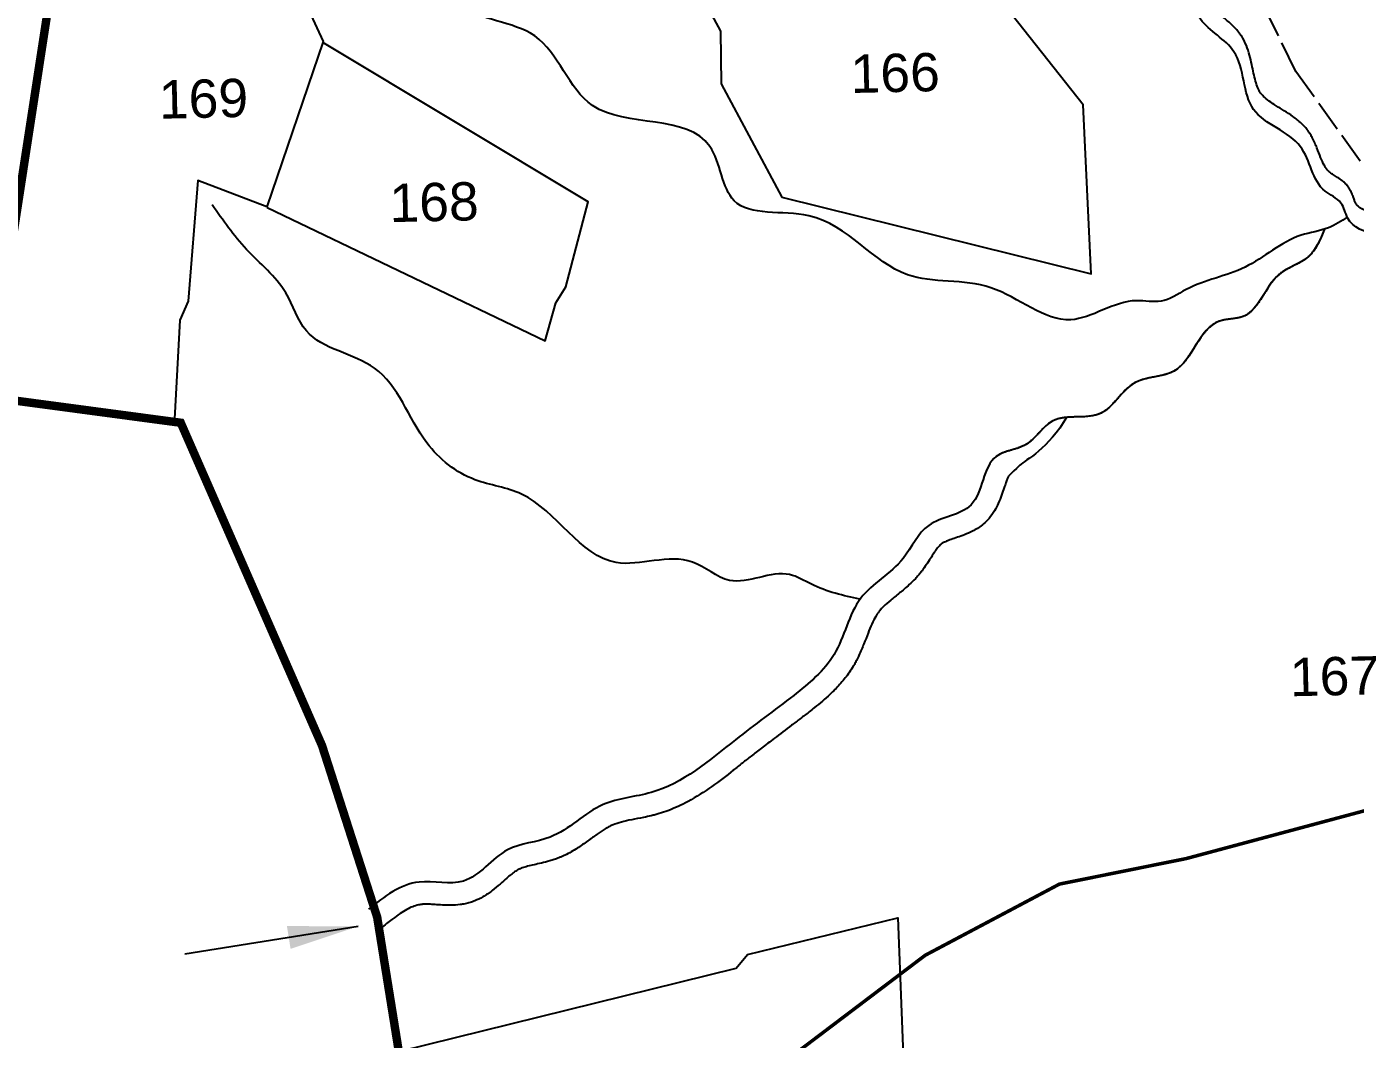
# Model space of a CAD drawing. Header units: feet. Extents: x 738530 to 748259, y 1619282 to 1626133.
# Drawn here: x 740193 to 740949, y 1621333 to 1621910 of the extents above; entities that cross this region are included whole.
import ezdxf
from ezdxf.enums import TextEntityAlignment as Align

# ---------------------------------------------------------------- set-up
doc = ezdxf.new("R2010")
doc.units = ezdxf.units.FT
doc.header["$LTSCALE"] = 15
doc.header["$MEASUREMENT"] = 0
doc.linetypes.add('ACAD_ISO02W100', pattern=[15, 12, -3])
for name, color, linetype in [('PLOT', 7, 'Continuous'), ('PLOT NO', 7, 'Continuous'), ('ROADS', 6, 'ACAD_ISO02W100'), ('TANKS-STREAM', 4, 'Continuous'), ('VILLAGE BOUNDRY', 5, 'Continuous')]:
    doc.layers.add(name, color=color, linetype=linetype)
doc.styles.add('CANAL', font='Cambria.ttf')
doc.styles.get("Standard").update_dxf_attribs({"font": 'arial.ttf'})
doc.dimstyles.new('CRDS', dxfattribs={"dimtxt": 20, "dimasz": 0.18, "dimexe": 0.18, "dimexo": 0.0625, "dimgap": 0.09, "dimtad": 0, "dimtih": 1, "dimtoh": 1, "dimdec": 0, "dimzin": 2, "dimdsep": 46, "dimtxsty": 'CANAL', "dimcen": 0.09, "dimclrt": 256, "dimadec": 0, "dimazin": 0, "dimtfac": 1, "dimtdec": 0, "dimtofl": 0, "dimtmove": 0, "dimatfit": 3, "dimfxl": 1, "dimtfill": 2, "dimtfillclr": 5, "dimtolj": 1, "dimtzin": 0, "dimarcsym": 0})

msp = doc.modelspace()

# ---------------------------------------------------------------- linework, layer by layer
at = {"layer": 'PLOT'}
for points in [[(740217.79, 1622003.66), (740321.97, 1621993.31), (740561.77, 1621956.02), (740598.73, 1621976.26), (740581.29, 1622080.4), (740401.07, 1622193.23), (740319.82, 1621992.41), (740361.46, 1621902.01), (740329.36, 1621807.88), (740290.19, 1621822.81), (740284.56, 1621754.11), (740279.8, 1621743.29), (740276.81, 1621687.08)], [(740561.77, 1621956.02), (740587.88, 1621907.81), (740588.17, 1621877.84), (740622.66, 1621813.24), (740798.84, 1621769.57), (740794.44, 1621865.98), (740632.63, 1622070.57), (740581.29, 1622080.4)], [(740329.54, 1621807.48), (740487.91, 1621731.46), (740493.99, 1621753.13), (740499.64, 1621762.15), (740512.38, 1621810.64), (740361.33, 1621901.49)], [(740404.59, 1621326.55), (740596.65, 1621374.08), (740603.14, 1621381.83), (740688.72, 1621402.73), (740693.68, 1621275.74), (740698.33, 1621252.55), (740703.25, 1621184.1), (740537.02, 1621131.92), (740425.76, 1621151.42)]]:
    msp.add_lwpolyline(points, dxfattribs=at)
at = {"layer": 'ROADS', "ltscale": 0.1}
msp.add_lwpolyline([(741119.55, 1621514.66), (740991.35, 1621778.92), (740915.42, 1621884.97), (740856.23, 1622006.07), (740797.27, 1622089.33), (740778.59, 1622145.44), (740774.02, 1622165.07), (740791.19, 1622211.22)], dxfattribs=at)
at = {"layer": 'ROADS', "ltscale": 0.15, "const_width": 2}
msp.add_lwpolyline([(742128.55, 1621836.86), (742068.58, 1621817.31), (741870.5, 1621713.96), (741753.08, 1621674.87), (741631.03, 1621624.68), (741571.82, 1621616.07), (741424.08, 1621619.77), (741247.35, 1621565.13), (741073.66, 1621495.66), (740853.07, 1621436.5), (740780.82, 1621421.94), (740704.39, 1621381.4), (740568.99, 1621278.93), (740507.46, 1621244.14), (740495.71, 1621236.58), (740414.82, 1621207.89)], dxfattribs=at)
at = {"layer": 'TANKS-STREAM'}
for points, knots in [([(741415.43, 1621581.46), (741414.19, 1621581.41), (741414.78, 1621578.15), (741413.47, 1621578.53), (741411.2, 1621577.42), (741407.79, 1621576.45), (741402.7, 1621575.29), (741404.38, 1621575.23), (741403.18, 1621574.38), (741401.79, 1621574.35), (741400.87, 1621575.07), (741399.79, 1621572.25), (741398.09, 1621574.92), (741396.41, 1621575.48), (741391.46, 1621575.59), (741387.2, 1621575.74), (741383.08, 1621577.36), (741380.35, 1621578.77), (741377.63, 1621579.53), (741375.34, 1621579.73), (741373.98, 1621581.08), (741371.02, 1621580.75), (741370.29, 1621580.66), (741368.96, 1621580.46), (741368.36, 1621580.35), (741367.19, 1621580.13), (741366.61, 1621580.01), (741364.88, 1621579.64), (741363.73, 1621579.36), (741360.56, 1621578.57), (741358.56, 1621578.04), (741354.69, 1621577.09), (741352.81, 1621576.67), (741349.27, 1621576.1), (741347.6, 1621575.95), (741345.53, 1621575.97), (741344.99, 1621576), (741344.07, 1621576.09), (741343.69, 1621576.14), (741343.07, 1621576.25), (741342.83, 1621576.3), (741342.4, 1621576.4), (741342.22, 1621576.45), (741341.83, 1621576.56), (741341.64, 1621576.62), (741341.04, 1621576.81), (741340.62, 1621576.97), (741339.19, 1621577.53), (741338.12, 1621578.03), (741335.79, 1621579.17), (741334.55, 1621579.8), (741331.86, 1621581.08), (741330.42, 1621581.72), (741328.15, 1621582.52), (741327.44, 1621582.75), (741326.2, 1621583.09), (741325.69, 1621583.21), (741324.68, 1621583.42), (741324.18, 1621583.51), (741322.69, 1621583.74), (741321.72, 1621583.83), (741318.9, 1621584), (741317.13, 1621583.96), (741313.74, 1621583.79), (741312.13, 1621583.66), (741309.11, 1621583.43), (741307.69, 1621583.33), (741305.81, 1621583.3), (741305.25, 1621583.3), (741304.34, 1621583.33), (741303.99, 1621583.35), (741303.36, 1621583.41), (741303.09, 1621583.44), (741302.53, 1621583.51), (741302.25, 1621583.55), (741301.41, 1621583.71), (741300.85, 1621583.83), (741298.9, 1621584.35), (741297.49, 1621584.86), (741294.54, 1621586.15), (741293.01, 1621586.92), (741289.84, 1621588.63), (741288.19, 1621589.57), (741284.76, 1621591.52), (741282.98, 1621592.52), (741279.23, 1621594.47), (741277.26, 1621595.41), (741274.26, 1621596.62), (741273.31, 1621596.97), (741271.44, 1621597.61), (741270.51, 1621597.89), (741267.72, 1621598.69), (741265.89, 1621599.12), (741261.63, 1621600.06), (741259.25, 1621600.52), (741254.75, 1621601.46), (741252.63, 1621601.95), (741249.21, 1621602.96), (741247.82, 1621603.46), (741245.34, 1621604.58), (741244.24, 1621605.2), (741243.02, 1621606.09), (741242.78, 1621606.28), (741242.07, 1621606.86), (741241.59, 1621607.31), (741240.6, 1621608.33), (741240.1, 1621608.9), (741238.69, 1621610.59), (741237.77, 1621611.81), (741235.83, 1621614.43), (741234.82, 1621615.83), (741232.58, 1621618.68), (741231.37, 1621620.14), (741229.01, 1621622.54), (741227.95, 1621623.5), (741226.4, 1621624.69), (741226.01, 1621624.97), (741225.29, 1621625.47), (741224.95, 1621625.69), (741224.29, 1621626.1), (741223.96, 1621626.29), (741222.98, 1621626.85), (741222.33, 1621627.18), (741220.37, 1621628.13), (741219.1, 1621628.65), (741216.75, 1621629.61), (741215.66, 1621630.05), (741214.23, 1621630.68), (741213.8, 1621630.88), (741213.14, 1621631.21), (741212.88, 1621631.35), (741212.43, 1621631.59), (741212.24, 1621631.7), (741211.86, 1621631.93), (741211.66, 1621632.05), (741211.08, 1621632.43), (741210.69, 1621632.71), (741209.53, 1621633.59), (741208.75, 1621634.26), (741206.76, 1621636.13), (741205.54, 1621637.42), (741203.02, 1621640.2), (741201.72, 1621641.69), (741198.92, 1621644.72), (741197.43, 1621646.26), (741195.1, 1621648.33), (741194.4, 1621648.91), (741192.87, 1621650.08), (741192.04, 1621650.68), (741190.28, 1621651.79), (741189.39, 1621652.29), (741186.6, 1621653.7), (741184.7, 1621654.46), (741180.94, 1621655.74), (741179.08, 1621656.27), (741175.48, 1621657.23), (741173.73, 1621657.66), (741170.39, 1621658.55), (741168.81, 1621659), (741165.86, 1621659.99), (741164.51, 1621660.53), (741162.99, 1621661.29), (741162.7, 1621661.44), (741162.13, 1621661.76), (741161.84, 1621661.93), (741160.98, 1621662.46), (741160.4, 1621662.84), (741158.53, 1621664.18), (741157.22, 1621665.25), (741154.48, 1621667.58), (741153.06, 1621668.85), (741150.01, 1621671.42), (741148.39, 1621672.72), (741145.88, 1621674.45), (741145.12, 1621674.94), (741143.77, 1621675.75), (741143.19, 1621676.07), (741142.11, 1621676.63), (741141.61, 1621676.87), (741140.62, 1621677.32), (741140.12, 1621677.53), (741138.63, 1621678.12), (741137.62, 1621678.46), (741133.86, 1621679.59), (741131.1, 1621680.1), (741125.68, 1621680.82), (741123.03, 1621681.03), (741117.92, 1621681.41), (741115.47, 1621681.58), (741111.29, 1621682.04), (741109.5, 1621682.3), (741106.56, 1621682.94), (741105.35, 1621683.29), (741103.77, 1621683.9), (741103.3, 1621684.11), (741102.52, 1621684.49), (741102.2, 1621684.67), (741101.56, 1621685.05), (741101.24, 1621685.26), (741100.29, 1621685.92), (741099.65, 1621686.44), (741097.79, 1621688.13), (741096.56, 1621689.5), (741094.08, 1621692.64), (741092.83, 1621694.41), (741090.27, 1621698.19), (741088.96, 1621700.2), (741086.16, 1621704.28), (741084.67, 1621706.36), (741082.32, 1621709.27), (741081.59, 1621710.12), (741080.09, 1621711.76), (741079.33, 1621712.55), (741078.11, 1621713.71), (741077.69, 1621714.1), (741076.84, 1621714.85), (741076.41, 1621715.21), (741075.13, 1621716.26), (741074.27, 1621716.92), (741071.65, 1621718.84), (741069.92, 1621720), (741066.66, 1621722.19), (741065.13, 1621723.24), (741062.39, 1621725.31), (741061.18, 1621726.35), (741059.88, 1621727.68), (741059.64, 1621727.95), (741059.02, 1621728.66), (741058.64, 1621729.14), (741057.89, 1621730.16), (741057.52, 1621730.71), (741056.27, 1621732.68), (741055.41, 1621734.26), (741053.7, 1621737.65), (741052.85, 1621739.46), (741051.03, 1621743.18), (741050.07, 1621745.1), (741048.05, 1621748.6), (741047.04, 1621750.19), (741044.89, 1621753), (741043.8, 1621754.23), (741042.15, 1621755.78), (741041.72, 1621756.15), (741040.79, 1621756.91), (741040.29, 1621757.28), (741039.29, 1621757.98), (741038.78, 1621758.31), (741037.23, 1621759.24), (741036.18, 1621759.78), (741032.9, 1621761.26), (741030.65, 1621762), (741026.16, 1621763.19), (741023.92, 1621763.66), (741019.55, 1621764.48), (741017.41, 1621764.85), (741013.35, 1621765.62), (741011.42, 1621766.02), (741007.91, 1621766.96), (741006.32, 1621767.49), (741004.06, 1621768.52), (741003.25, 1621768.96), (741002.2, 1621769.67), (741001.88, 1621769.91), (741001.38, 1621770.33), (741001.18, 1621770.51), (741000.78, 1621770.89), (741000.58, 1621771.1), (740999.98, 1621771.76), (740999.57, 1621772.26), (740998.35, 1621773.95), (740997.53, 1621775.31), (740995.85, 1621778.35), (740994.99, 1621780.03), (740993.13, 1621783.54), (740992.13, 1621785.38), (740990.06, 1621788.62), (740989.06, 1621790.03), (740987.34, 1621792.03), (740986.76, 1621792.67), (740985.7, 1621793.7), (740985.26, 1621794.11), (740984.41, 1621794.83), (740984.01, 1621795.14), (740983.21, 1621795.74), (740982.81, 1621796.03), (740981.58, 1621796.84), (740980.75, 1621797.33), (740977.84, 1621798.88), (740975.72, 1621799.72), (740971.53, 1621801.12), (740969.44, 1621801.68), (740965.4, 1621802.7), (740963.44, 1621803.17), (740959.78, 1621804.11), (740958.08, 1621804.59), (740955.43, 1621805.52), (740954.39, 1621805.95), (740952.78, 1621806.77), (740952.15, 1621807.16), (740951.1, 1621807.94), (740950.68, 1621808.33), (740950.19, 1621808.91), (740950.05, 1621809.08), (740949.81, 1621809.44), (740949.69, 1621809.63), (740949.53, 1621809.92), (740949.49, 1621810), (740949.34, 1621810.31), (740949.23, 1621810.56), (740948.91, 1621811.34), (740948.69, 1621811.94), (740948.19, 1621813.33), (740947.91, 1621814.11), (740947.21, 1621815.81), (740946.79, 1621816.73), (740945.99, 1621818.13), (740945.7, 1621818.58), (740945.19, 1621819.31), (740944.98, 1621819.59), (740944.56, 1621820.11), (740944.35, 1621820.36), (740943.7, 1621821.08), (740943.25, 1621821.51), (740941.82, 1621822.79), (740940.84, 1621823.5), (740939, 1621824.71), (740938.15, 1621825.23), (740936.64, 1621826.15), (740935.99, 1621826.56), (740935.31, 1621827.04), (740935.16, 1621827.15), (740934.91, 1621827.35), (740934.81, 1621827.43), (740934.61, 1621827.6), (740934.5, 1621827.69), (740934.21, 1621827.97), (740934.01, 1621828.16), (740933.43, 1621828.78), (740933.06, 1621829.25), (740932.33, 1621830.29), (740931.97, 1621830.88), (740930.92, 1621832.79), (740930.24, 1621834.3), (740928.88, 1621837.64), (740928.2, 1621839.47), (740926.67, 1621843.28), (740925.81, 1621845.27), (740924.33, 1621848.03), (740923.89, 1621848.79), (740923.1, 1621850.03), (740922.78, 1621850.52), (740922.14, 1621851.4), (740921.84, 1621851.79), (740921.23, 1621852.56), (740920.92, 1621852.93), (740919.96, 1621854.01), (740919.3, 1621854.69), (740917.06, 1621856.82), (740915.43, 1621858.11), (740912.15, 1621860.45), (740910.5, 1621861.5), (740907.29, 1621863.49), (740905.73, 1621864.42), (740902.81, 1621866.24), (740901.45, 1621867.13), (740899.03, 1621868.89), (740897.98, 1621869.77), (740896.75, 1621870.99), (740896.43, 1621871.34), (740895.94, 1621871.93), (740895.75, 1621872.16), (740895.45, 1621872.57), (740895.33, 1621872.75), (740895.08, 1621873.12), (740894.96, 1621873.31), (740894.61, 1621873.91), (740894.38, 1621874.34), (740893.67, 1621875.85), (740893.22, 1621877.05), (740892.4, 1621879.71), (740892.04, 1621881.17), (740891.34, 1621884.28), (740891, 1621885.92), (740890.29, 1621889.33), (740889.92, 1621891.09), (740889.01, 1621894.68), (740888.48, 1621896.51), (740887.14, 1621900.17), (740886.33, 1621902.01), (740885, 1621904.31), (740884.7, 1621904.8), (740884.05, 1621905.78), (740883.72, 1621906.25), (740882.69, 1621907.62), (740881.96, 1621908.48), (740879.59, 1621911.06), (740877.88, 1621912.59), (740874.51, 1621915.42), (740872.87, 1621916.71), (740869.85, 1621919.18), (740868.47, 1621920.36), (740866.89, 1621921.94), (740866.49, 1621922.37), (740865.85, 1621923.1), (740865.6, 1621923.4), (740865.19, 1621923.94), (740865.02, 1621924.18), (740864.68, 1621924.67), (740864.52, 1621924.93), (740864.04, 1621925.71), (740863.74, 1621926.27), (740862.85, 1621928.1), (740862.32, 1621929.5), (740861.36, 1621932.56), (740860.94, 1621934.23), (740860.14, 1621937.74), (740859.76, 1621939.59), (740858.95, 1621943.41), (740858.52, 1621945.39), (740857.48, 1621949.4), (740856.87, 1621951.45), (740855.32, 1621955.54), (740854.39, 1621957.59), (740852.93, 1621960.02), (740852.66, 1621960.47), (740852.09, 1621961.32), (740851.8, 1621961.74), (740850.91, 1621962.97), (740850.3, 1621963.75), (740848.31, 1621966.15), (740846.89, 1621967.64), (740844.13, 1621970.46), (740842.79, 1621971.78), (740840.33, 1621974.31), (740839.22, 1621975.53), (740837.56, 1621977.62), (740836.94, 1621978.52), (740836.21, 1621979.77), (740836.01, 1621980.16), (740835.7, 1621980.81), (740835.58, 1621981.09), (740835.39, 1621981.58), (740835.31, 1621981.79), (740835.17, 1621982.23), (740835.1, 1621982.46), (740834.9, 1621983.19), (740834.78, 1621983.71), (740834.46, 1621985.42), (740834.31, 1621986.72), (740834.07, 1621989.52), (740833.99, 1621991.03), (740833.78, 1621994.19), (740833.66, 1621995.84), (740833.24, 1621999.25), (740832.94, 1622001.01), (740832.12, 1622003.9), (740831.73, 1622005.01), (740830.98, 1622006.71), (740830.68, 1622007.3), (740830.14, 1622008.25), (740829.92, 1622008.63), (740829.45, 1622009.34), (740829.21, 1622009.69), (740828.46, 1622010.7), (740827.94, 1622011.33), (740826.12, 1622013.3), (740824.76, 1622014.48), (740822.01, 1622016.6), (740820.62, 1622017.54), (740817.9, 1622019.3), (740816.58, 1622020.12), (740814.1, 1622021.7), (740812.95, 1622022.46), (740810.92, 1622023.95), (740810.04, 1622024.68), (740809.07, 1622025.65), (740808.82, 1622025.91), (740808.46, 1622026.35), (740808.32, 1622026.51), (740808.09, 1622026.82), (740807.99, 1622026.96), (740807.8, 1622027.26), (740807.7, 1622027.42), (740807.42, 1622027.9), (740807.23, 1622028.26), (740806.69, 1622029.43), (740806.35, 1622030.34), (740805.71, 1622032.41), (740805.41, 1622033.56), (740804.8, 1622036.03), (740804.48, 1622037.36), (740803.76, 1622040.14), (740803.35, 1622041.6), (740802.59, 1622043.83), (740802.31, 1622044.57), (740801.71, 1622046.01), (740801.39, 1622046.71), (740800.71, 1622048.07), (740800.34, 1622048.74), (740799.17, 1622050.71), (740798.3, 1622051.96), (740795.7, 1622055.16), (740793.81, 1622056.98), (740790.87, 1622059.13), (740790.01, 1622059.69), (740788.61, 1622060.5), (740788.1, 1622060.77), (740787, 1622061.32), (740786.42, 1622061.58), (740785.28, 1622062.06), (740784.71, 1622062.27), (740783.01, 1622062.87), (740781.9, 1622063.19), (740779.2, 1622063.9), (740777.64, 1622064.23), (740774.74, 1622064.86), (740773.39, 1622065.15), (740770.98, 1622065.79), (740769.92, 1622066.14), (740768.67, 1622066.67), (740768.33, 1622066.83), (740767.84, 1622067.1), (740767.65, 1622067.2), (740767.14, 1622067.52), (740766.78, 1622067.77), (740766.03, 1622068.36), (740765.64, 1622068.7), (740764.48, 1622069.79), (740763.69, 1622070.64), (740762.01, 1622072.54), (740761.12, 1622073.58), (740759.21, 1622075.77), (740758.19, 1622076.9), (740755.89, 1622079.15), (740754.62, 1622080.27), (740752.56, 1622081.69), (740751.93, 1622082.09), (740750.67, 1622082.79), (740750.03, 1622083.1), (740747.94, 1622084.05), (740746.48, 1622084.54), (740743.63, 1622085.34), (740742.25, 1622085.64), (740739.57, 1622086.15), (740738.28, 1622086.37), (740735.81, 1622086.8), (740734.64, 1622087), (740732.45, 1622087.47), (740731.43, 1622087.73), (740730.19, 1622088.13), (740729.88, 1622088.23), (740729.3, 1622088.45), (740729.03, 1622088.56), (740728.47, 1622088.8), (740728.18, 1622088.93), (740727.27, 1622089.37), (740726.62, 1622089.71), (740725.03, 1622090.55), (740724.07, 1622091.08), (740721.95, 1622092.14), (740720.79, 1622092.67), (740719.05, 1622093.29), (740718.58, 1622093.44), (740717.66, 1622093.71), (740717.19, 1622093.83), (740715.81, 1622094.13), (740714.89, 1622094.28), (740712.26, 1622094.56), (740710.57, 1622094.57), (740707.31, 1622094.38), (740705.73, 1622094.18), (740702.67, 1622093.68), (740701.19, 1622093.38), (740698.32, 1622092.77), (740696.93, 1622092.46), (740693.89, 1622091.81), (740692.27, 1622091.49), (740689.26, 1622091.07), (740687.87, 1622090.97), (740686.18, 1622091.01), (740685.74, 1622091.03), (740685, 1622091.11), (740684.69, 1622091.16), (740684.18, 1622091.25), (740683.97, 1622091.29), (740683.53, 1622091.4), (740683.31, 1622091.46), (740682.63, 1622091.66), (740682.15, 1622091.82), (740680.64, 1622092.4), (740679.55, 1622092.91), (740677.21, 1622094.07), (740675.96, 1622094.73), (740673.29, 1622096.08), (740671.87, 1622096.77), (740669.67, 1622097.67), (740668.99, 1622097.93), (740667.81, 1622098.33), (740667.31, 1622098.49), (740666.4, 1622098.75), (740666, 1622098.85), (740665.21, 1622099.03), (740664.81, 1622099.12), (740663.63, 1622099.34), (740662.84, 1622099.46), (740660.5, 1622099.7), (740658.96, 1622099.75), (740655.94, 1622099.67), (740654.47, 1622099.55), (740650.64, 1622099.08), (740648.33, 1622098.65), (740643.9, 1622097.73), (740641.76, 1622097.24), (740637.68, 1622096.4), (740635.74, 1622096.05), (740632.47, 1622095.66), (740631.08, 1622095.58), (740629.3, 1622095.62), (740628.81, 1622095.65), (740628.04, 1622095.72), (740627.76, 1622095.76), (740627.18, 1622095.84), (740626.88, 1622095.9), (740625.99, 1622096.07), (740625.38, 1622096.22), (740623.39, 1622096.78), (740621.95, 1622097.3), (740618.9, 1622098.52), (740617.29, 1622099.23), (740613.86, 1622100.69), (740612.05, 1622101.44), (740608.18, 1622102.83), (740606.13, 1622103.47), (740602.92, 1622104.15), (740601.87, 1622104.33), (740599.63, 1622104.61), (740598.48, 1622104.7), (740596.23, 1622104.78), (740595.13, 1622104.79), (740592.25, 1622104.74), (740590.53, 1622104.66), (740587.32, 1622104.52), (740585.82, 1622104.47), (740583.43, 1622104.5), (740582.48, 1622104.55), (740581.01, 1622104.73), (740580.44, 1622104.85), (740579.52, 1622105.11), (740579.17, 1622105.26), (740578.77, 1622105.47), (740578.66, 1622105.54), (740578.42, 1622105.71), (740578.3, 1622105.81), (740577.89, 1622106.17), (740577.58, 1622106.5), (740576.92, 1622107.36), (740576.57, 1622107.88), (740574.69, 1622108.22), (740572.96, 1622108.31), (740569.89, 1622109.3), (740566.42, 1622110.55), (740563.34, 1622112.07), (740558.12, 1622114.2), (740550.56, 1622120.39)], [1357.07451, 1357.07451, 1357.07451, 1357.07451, 1359.883562, 1359.883562, 1362.775479, 1362.775479, 1365.086594, 1365.086594, 1366.68908, 1366.68908, 1368.291567, 1368.291567, 1371.496539, 1371.496539, 1377.906485, 1377.906485, 1384.816639, 1384.816639, 1391.726793, 1391.726793, 1398.636947, 1398.636947, 1400.885292, 1400.885292, 1402.648059, 1402.648059, 1404.410825, 1404.410825, 1407.936358, 1407.936358, 1414.298642, 1414.298642, 1420.660927, 1420.660927, 1427.023211, 1427.023211, 1429.39215, 1429.39215, 1431.200779, 1431.200779, 1432.401312, 1432.401312, 1433.341688, 1433.341688, 1434.282063, 1434.282063, 1436.162814, 1436.162814, 1440.427225, 1440.427225, 1444.691635, 1444.691635, 1448.956046, 1448.956046, 1450.819784, 1450.819784, 1452.059671, 1452.059671, 1453.299559, 1453.299559, 1455.779334, 1455.779334, 1460.60152, 1460.60152, 1465.423705, 1465.423705, 1470.24589, 1470.24589, 1472.436223, 1472.436223, 1473.941872, 1473.941872, 1475.197373, 1475.197373, 1476.452874, 1476.452874, 1478.963877, 1478.963877, 1484.993815, 1484.993815, 1491.023753, 1491.023753, 1497.053691, 1497.053691, 1503.083629, 1503.083629, 1509.113567, 1509.113567, 1511.762359, 1511.762359, 1514.411151, 1514.411151, 1519.708735, 1519.708735, 1527.011644, 1527.011644, 1534.314554, 1534.314554, 1540.080753, 1540.080753, 1545.846951, 1545.846951, 1547.32903, 1547.32903, 1550.293187, 1550.293187, 1553.257344, 1553.257344, 1558.388389, 1558.388389, 1563.519433, 1563.519433, 1568.650478, 1568.650478, 1572.244226, 1572.244226, 1573.402124, 1573.402124, 1574.340778, 1574.340778, 1575.279432, 1575.279432, 1577.156741, 1577.156741, 1581.035551, 1581.035551, 1584.91436, 1584.91436, 1586.71307, 1586.71307, 1587.927437, 1587.927437, 1588.928633, 1588.928633, 1589.929829, 1589.929829, 1591.932222, 1591.932222, 1595.937007, 1595.937007, 1601.999869, 1601.999869, 1608.06273, 1608.06273, 1614.125592, 1614.125592, 1616.561394, 1616.561394, 1619.208336, 1619.208336, 1621.855278, 1621.855278, 1627.433063, 1627.433063, 1633.010848, 1633.010848, 1638.588633, 1638.588633, 1644.166418, 1644.166418, 1649.744203, 1649.744203, 1651.106799, 1651.106799, 1652.469395, 1652.469395, 1655.194587, 1655.194587, 1661.090997, 1661.090997, 1666.987408, 1666.987408, 1672.883818, 1672.883818, 1675.287918, 1675.287918, 1677.01141, 1677.01141, 1678.398922, 1678.398922, 1679.786434, 1679.786434, 1682.561459, 1682.561459, 1690.19592, 1690.19592, 1697.830381, 1697.830381, 1705.464842, 1705.464842, 1711.879756, 1711.879756, 1717.170327, 1717.170327, 1719.634499, 1719.634499, 1721.504002, 1721.504002, 1723.373504, 1723.373504, 1727.11251, 1727.11251, 1734.303675, 1734.303675, 1741.494839, 1741.494839, 1748.686003, 1748.686003, 1755.877168, 1755.877168, 1758.937317, 1758.937317, 1761.847119, 1761.847119, 1763.352864, 1763.352864, 1764.858609, 1764.858609, 1767.870098, 1767.870098, 1774.101295, 1774.101295, 1780.332493, 1780.332493, 1786.56369, 1786.56369, 1788.118644, 1788.118644, 1790.657956, 1790.657956, 1793.197267, 1793.197267, 1799.336391, 1799.336391, 1805.475514, 1805.475514, 1811.614637, 1811.614637, 1816.746631, 1816.746631, 1821.006774, 1821.006774, 1822.432503, 1822.432503, 1823.961504, 1823.961504, 1825.490504, 1825.490504, 1828.548506, 1828.548506, 1834.919156, 1834.919156, 1841.289805, 1841.289805, 1847.660455, 1847.660455, 1854.031105, 1854.031105, 1860.401754, 1860.401754, 1864.715311, 1864.715311, 1866.811101, 1866.811101, 1868.263822, 1868.263822, 1869.716543, 1869.716543, 1872.621984, 1872.621984, 1878.459297, 1878.459297, 1884.29661, 1884.29661, 1890.133923, 1890.133923, 1894.60423, 1894.60423, 1896.721375, 1896.721375, 1898.164931, 1898.164931, 1899.342341, 1899.342341, 1900.519751, 1900.519751, 1902.874571, 1902.874571, 1908.660873, 1908.660873, 1914.447175, 1914.447175, 1920.233477, 1920.233477, 1926.019779, 1926.019779, 1930.490061, 1930.490061, 1934.215263, 1934.215263, 1937.940464, 1937.940464, 1939.462963, 1939.462963, 1941.0032, 1941.0032, 1941.692606, 1941.692606, 1943.034258, 1943.034258, 1945.307777, 1945.307777, 1947.581297, 1947.581297, 1949.854817, 1949.854817, 1950.900616, 1950.900616, 1951.535214, 1951.535214, 1952.169813, 1952.169813, 1953.439009, 1953.439009, 1956.266758, 1956.266758, 1959.094507, 1959.094507, 1961.922256, 1961.922256, 1962.812908, 1962.812908, 1963.54971, 1963.54971, 1964.286511, 1964.286511, 1965.760115, 1965.760115, 1968.707321, 1968.707321, 1971.654528, 1971.654528, 1977.601504, 1977.601504, 1983.54848, 1983.54848, 1989.495457, 1989.495457, 1991.738026, 1991.738026, 1993.195227, 1993.195227, 1994.40015, 1994.40015, 1995.605074, 1995.605074, 1998.01492, 1998.01492, 2003.547225, 2003.547225, 2009.079529, 2009.079529, 2014.611833, 2014.611833, 2020.144138, 2020.144138, 2025.676442, 2025.676442, 2027.923555, 2027.923555, 2029.411335, 2029.411335, 2030.539753, 2030.539753, 2031.668171, 2031.668171, 2033.925007, 2033.925007, 2039.11482, 2039.11482, 2044.304633, 2044.304633, 2049.494446, 2049.494446, 2054.684259, 2054.684259, 2059.874072, 2059.874072, 2065.063885, 2065.063885, 2066.502613, 2066.502613, 2067.941341, 2067.941341, 2070.818797, 2070.818797, 2077.152982, 2077.152982, 2083.487167, 2083.487167, 2089.821352, 2089.821352, 2092.220964, 2092.220964, 2093.95355, 2093.95355, 2095.336736, 2095.336736, 2096.719922, 2096.719922, 2099.486294, 2099.486294, 2105.376933, 2105.376933, 2111.267572, 2111.267572, 2117.158211, 2117.158211, 2123.048849, 2123.048849, 2128.939488, 2128.939488, 2134.830127, 2134.830127, 2136.147982, 2136.147982, 2137.465838, 2137.465838, 2140.101549, 2140.101549, 2145.919371, 2145.919371, 2151.737194, 2151.737194, 2157.555016, 2157.555016, 2162.119429, 2162.119429, 2164.156754, 2164.156754, 2165.64041, 2165.64041, 2166.774856, 2166.774856, 2167.909303, 2167.909303, 2170.178196, 2170.178196, 2174.837991, 2174.837991, 2179.497786, 2179.497786, 2184.157581, 2184.157581, 2188.817375, 2188.817375, 2191.668284, 2191.668284, 2193.183445, 2193.183445, 2194.163415, 2194.163415, 2195.143385, 2195.143385, 2197.103324, 2197.103324, 2201.696797, 2201.696797, 2206.29027, 2206.29027, 2210.883742, 2210.883742, 2215.477215, 2215.477215, 2220.070688, 2220.070688, 2221.865463, 2221.865463, 2223.049831, 2223.049831, 2224.058871, 2224.058871, 2225.067911, 2225.067911, 2227.085991, 2227.085991, 2231.203492, 2231.203492, 2235.320993, 2235.320993, 2239.438494, 2239.438494, 2243.555994, 2243.555994, 2245.576747, 2245.576747, 2247.429715, 2247.429715, 2249.282684, 2249.282684, 2252.988621, 2252.988621, 2259.313929, 2259.313929, 2261.781903, 2261.781903, 2263.165351, 2263.165351, 2264.688116, 2264.688116, 2266.210881, 2266.210881, 2269.256411, 2269.256411, 2273.864127, 2273.864127, 2278.471844, 2278.471844, 2283.07956, 2283.07956, 2284.91738, 2284.91738, 2286.053747, 2286.053747, 2288.326481, 2288.326481, 2290.599215, 2290.599215, 2294.830815, 2294.830815, 2299.062415, 2299.062415, 2303.294015, 2303.294015, 2307.525615, 2307.525615, 2309.223414, 2309.223414, 2310.921213, 2310.921213, 2314.845647, 2314.845647, 2318.770082, 2318.770082, 2322.694517, 2322.694517, 2326.618952, 2326.618952, 2330.543387, 2330.543387, 2331.903913, 2331.903913, 2333.18504, 2333.18504, 2334.466167, 2334.466167, 2337.028421, 2337.028421, 2340.294514, 2340.294514, 2343.560607, 2343.560607, 2344.682999, 2344.682999, 2345.805392, 2345.805392, 2348.050176, 2348.050176, 2352.32583, 2352.32583, 2356.601484, 2356.601484, 2360.877138, 2360.877138, 2365.152791, 2365.152791, 2370.620231, 2370.620231, 2376.08767, 2376.08767, 2378.112001, 2378.112001, 2379.665152, 2379.665152, 2380.772464, 2380.772464, 2381.879775, 2381.879775, 2384.094399, 2384.094399, 2388.509938, 2388.509938, 2392.925477, 2392.925477, 2397.341017, 2397.341017, 2399.214918, 2399.214918, 2400.521747, 2400.521747, 2401.525453, 2401.525453, 2402.529159, 2402.529159, 2404.536571, 2404.536571, 2408.551395, 2408.551395, 2412.566219, 2412.566219, 2419.20275, 2419.20275, 2425.839281, 2425.839281, 2432.475812, 2432.475812, 2437.907149, 2437.907149, 2440.07809, 2440.07809, 2441.407378, 2441.407378, 2442.736665, 2442.736665, 2445.395239, 2445.395239, 2451.09653, 2451.09653, 2456.797822, 2456.797822, 2462.499113, 2462.499113, 2468.200405, 2468.200405, 2470.832995, 2470.832995, 2473.701148, 2473.701148, 2476.569301, 2476.569301, 2481.389585, 2481.389585, 2486.209868, 2486.209868, 2490.049921, 2490.049921, 2493.225395, 2493.225395, 2496.400869, 2496.400869, 2497.883843, 2497.883843, 2499.366816, 2499.366816, 2502.432035, 2502.432035, 2505.497254, 2505.497254, 2508.562473, 2508.562473, 2513.485696, 2513.485696, 2517.831694, 2517.831694, 2517.831694, 2517.831694]), ([(740931.73, 1621795.03), (740931.51, 1621794.48), (740931.29, 1621793.94), (740930.85, 1621792.84), (740930.62, 1621792.3), (740929.94, 1621790.68), (740929.47, 1621789.6), (740928.68, 1621787.93), (740928.37, 1621787.31), (740927.78, 1621786.18), (740927.51, 1621785.68), (740926.94, 1621784.7), (740926.65, 1621784.22), (740925.92, 1621783.12), (740925.48, 1621782.5), (740924.55, 1621781.33), (740924.06, 1621780.77), (740923.09, 1621779.77), (740922.61, 1621779.33), (740921.6, 1621778.5), (740921.07, 1621778.11), (740920.31, 1621777.59), (740920.09, 1621777.44), (740919.64, 1621777.16), (740919.42, 1621777.02), (740918.74, 1621776.61), (740918.27, 1621776.35), (740917.39, 1621775.86), (740916.98, 1621775.65), (740916.16, 1621775.22), (740915.75, 1621775.01), (740914.89, 1621774.58), (740914.44, 1621774.35), (740913.54, 1621773.91), (740913.1, 1621773.69), (740912.32, 1621773.29), (740911.98, 1621773.12), (740910.95, 1621772.57), (740910.29, 1621772.21), (740909.33, 1621771.65), (740909.03, 1621771.47), (740908.42, 1621771.09), (740908.13, 1621770.89), (740907.26, 1621770.31), (740906.71, 1621769.9), (740905.99, 1621769.31), (740905.83, 1621769.17), (740905.5, 1621768.89), (740905.35, 1621768.75), (740905.04, 1621768.46), (740904.88, 1621768.31), (740904.42, 1621767.86), (740904.13, 1621767.56), (740903.61, 1621767), (740903.38, 1621766.74), (740902.95, 1621766.24), (740902.74, 1621765.98), (740902.18, 1621765.29), (740901.84, 1621764.85), (740901.24, 1621764.04), (740900.98, 1621763.68), (740900.48, 1621762.95), (740900.23, 1621762.58), (740899.24, 1621761.09), (740898.51, 1621759.93), (740897.45, 1621758.22), (740897.11, 1621757.66), (740896.47, 1621756.63), (740896.18, 1621756.17), (740895.6, 1621755.25), (740895.31, 1621754.8), (740894.78, 1621754.01), (740894.55, 1621753.67), (740894.08, 1621752.99), (740893.85, 1621752.66), (740893.14, 1621751.69), (740892.66, 1621751.07), (740891.67, 1621749.9), (740891.19, 1621749.37), (740890.29, 1621748.48), (740889.89, 1621748.11), (740889.06, 1621747.42), (740888.63, 1621747.09), (740887.43, 1621746.28), (740886.62, 1621745.83), (740885.14, 1621745.21), (740884.49, 1621745), (740883.55, 1621744.75), (740883.26, 1621744.68), (740882.41, 1621744.49), (740881.85, 1621744.39), (740880.88, 1621744.23), (740880.51, 1621744.18), (740879.76, 1621744.07), (740879.39, 1621744.03), (740878.72, 1621743.94), (740878.42, 1621743.9), (740877.84, 1621743.82), (740877.55, 1621743.79), (740876.95, 1621743.7), (740876.64, 1621743.66), (740876.1, 1621743.58), (740875.88, 1621743.55), (740875.46, 1621743.48), (740875.25, 1621743.44), (740874.79, 1621743.36), (740874.53, 1621743.31), (740874.1, 1621743.21), (740873.93, 1621743.18), (740873.61, 1621743.1), (740873.47, 1621743.07), (740873.21, 1621743), (740873.07, 1621742.96), (740872.81, 1621742.89), (740872.67, 1621742.85), (740872.4, 1621742.77), (740872.27, 1621742.72), (740872.1, 1621742.67), (740872.07, 1621742.66), (740872.03, 1621742.64), (740872, 1621742.63), (740871.92, 1621742.61), (740871.86, 1621742.58), (740871.74, 1621742.54), (740871.68, 1621742.52), (740871.6, 1621742.49), (740871.58, 1621742.48), (740871.53, 1621742.46), (740871.51, 1621742.45), (740871.45, 1621742.43), (740871.42, 1621742.42), (740871.33, 1621742.38), (740871.27, 1621742.36), (740871.09, 1621742.29), (740870.97, 1621742.24), (740870.74, 1621742.13), (740870.62, 1621742.08), (740870.32, 1621741.94), (740870.14, 1621741.85), (740869.8, 1621741.67), (740869.64, 1621741.58), (740869.32, 1621741.4), (740869.16, 1621741.3), (740868.5, 1621740.9), (740868.03, 1621740.57), (740867.1, 1621739.86), (740866.65, 1621739.48), (740866, 1621738.89), (740865.79, 1621738.69), (740865.39, 1621738.29), (740865.19, 1621738.09), (740864.59, 1621737.46), (740864.19, 1621737.02), (740863.43, 1621736.12), (740863.06, 1621735.66), (740862.42, 1621734.83), (740862.15, 1621734.46), (740861.59, 1621733.68), (740861.3, 1621733.28), (740860.74, 1621732.46), (740860.47, 1621732.05), (740859.73, 1621730.92), (740859.26, 1621730.19), (740858.34, 1621728.74), (740857.88, 1621728.01), (740857.06, 1621726.69), (740856.69, 1621726.11), (740855.96, 1621724.97), (740855.59, 1621724.4), (740854.79, 1621723.19), (740854.35, 1621722.55), (740853.46, 1621721.31), (740853, 1621720.71), (740852.19, 1621719.68), (740851.84, 1621719.25), (740851.12, 1621718.43), (740850.76, 1621718.04), (740849.9, 1621717.15), (740849.38, 1621716.67), (740848.33, 1621715.77), (740847.79, 1621715.35), (740846.97, 1621714.79), (740846.71, 1621714.62), (740845.9, 1621714.12), (740845.33, 1621713.82), (740844.34, 1621713.36), (740843.93, 1621713.19), (740843.09, 1621712.86), (740842.67, 1621712.71), (740841.82, 1621712.43), (740841.39, 1621712.31), (740840.57, 1621712.08), (740840.19, 1621711.98), (740839.42, 1621711.79), (740839.04, 1621711.7), (740837.88, 1621711.44), (740837.09, 1621711.28), (740835.73, 1621711.02), (740835.15, 1621710.91), (740834.12, 1621710.71), (740833.68, 1621710.63), (740832.8, 1621710.45), (740832.36, 1621710.37), (740831.55, 1621710.19), (740831.16, 1621710.11), (740830.4, 1621709.93), (740830.02, 1621709.84), (740829.14, 1621709.62), (740828.65, 1621709.48), (740827.83, 1621709.24), (740827.5, 1621709.13), (740826.87, 1621708.92), (740826.56, 1621708.81), (740825.99, 1621708.59), (740825.72, 1621708.48), (740825.25, 1621708.28), (740825.04, 1621708.19), (740824.47, 1621707.92), (740824.13, 1621707.75), (740823.68, 1621707.5), (740823.55, 1621707.43), (740823.36, 1621707.33), (740823.3, 1621707.29), (740823.09, 1621707.17), (740822.96, 1621707.08), (740822.56, 1621706.84), (740822.3, 1621706.66), (740821.92, 1621706.4), (740821.8, 1621706.31), (740821.5, 1621706.09), (740821.32, 1621705.96), (740820.99, 1621705.7), (740820.82, 1621705.56), (740820.33, 1621705.16), (740820.01, 1621704.89), (740819.43, 1621704.38), (740819.18, 1621704.14), (740818.68, 1621703.66), (740818.43, 1621703.42), (740817.82, 1621702.8), (740817.45, 1621702.42), (740816.76, 1621701.69), (740816.44, 1621701.34), (740815.52, 1621700.32), (740814.93, 1621699.65), (740813.97, 1621698.56), (740813.61, 1621698.15), (740812.89, 1621697.34), (740812.53, 1621696.94), (740811.85, 1621696.2), (740811.54, 1621695.86), (740810.91, 1621695.2), (740810.6, 1621694.88), (740810, 1621694.29), (740809.72, 1621694.02), (740808.61, 1621692.99), (740807.79, 1621692.31), (740806.69, 1621691.53), (740806.48, 1621691.38), (740806.04, 1621691.1), (740805.82, 1621690.96), (740805.28, 1621690.65), (740804.97, 1621690.47), (740804.04, 1621690.01), (740803.42, 1621689.75), (740802.39, 1621689.39), (740802, 1621689.28), (740801.21, 1621689.06), (740800.81, 1621688.96), (740799.98, 1621688.79), (740799.55, 1621688.71), (740798.61, 1621688.56), (740798.1, 1621688.49), (740797.07, 1621688.38), (740796.56, 1621688.34), (740795.38, 1621688.25), (740794.72, 1621688.22), (740793.55, 1621688.17), (740793.04, 1621688.15), (740792.01, 1621688.12), (740791.5, 1621688.11), (740790.46, 1621688.09), (740789.94, 1621688.08), (740788.72, 1621688.05), (740788.04, 1621688.02), (740786.92, 1621687.97), (740786.48, 1621687.95), (740785.58, 1621687.89), (740785.15, 1621687.86), (740784.17, 1621687.76), (740783.64, 1621687.7), (740782.76, 1621687.58), (740782.44, 1621687.53), (740781.8, 1621687.41), (740781.49, 1621687.35), (740780.97, 1621687.23), (740780.75, 1621687.18), (740780.42, 1621687.1), (740780.32, 1621687.07), (740780.02, 1621686.99), (740779.82, 1621686.93), (740779.23, 1621686.75), (740778.85, 1621686.62), (740778.33, 1621686.42), (740778.2, 1621686.37), (740777.93, 1621686.25), (740777.8, 1621686.2), (740777.54, 1621686.08), (740777.41, 1621686.02), (740777.2, 1621685.91), (740777.12, 1621685.87), (740776.93, 1621685.77), (740776.81, 1621685.71), (740776.63, 1621685.61), (740776.56, 1621685.57), (740776.38, 1621685.47), (740776.25, 1621685.39), (740776, 1621685.23), (740775.87, 1621685.16), (740775.65, 1621685.01), (740775.56, 1621684.95), (740775.37, 1621684.82), (740775.28, 1621684.76), (740775, 1621684.56), (740774.82, 1621684.43), (740774.51, 1621684.19), (740774.38, 1621684.09), (740774.1, 1621683.87), (740773.97, 1621683.76), (740773.46, 1621683.33), (740773.1, 1621683.01), (740772.36, 1621682.33), (740771.98, 1621681.96), (740771.26, 1621681.23), (740770.9, 1621680.86), (740770.19, 1621680.11), (740769.82, 1621679.72), (740769.11, 1621678.96), (740768.76, 1621678.58), (740767.99, 1621677.76), (740767.58, 1621677.33), (740766.75, 1621676.49), (740766.34, 1621676.07), (740765.6, 1621675.37), (740765.28, 1621675.08), (740764.64, 1621674.51), (740764.32, 1621674.24), (740763.65, 1621673.71), (740763.31, 1621673.44), (740762.61, 1621672.95), (740762.25, 1621672.71), (740761.2, 1621672.07), (740760.49, 1621671.7), (740759.46, 1621671.23), (740759.15, 1621671.1), (740758.53, 1621670.85), (740758.23, 1621670.73), (740757.52, 1621670.47), (740757.12, 1621670.33), (740756.16, 1621670.02), (740755.62, 1621669.85), (740754.71, 1621669.58), (740754.35, 1621669.47), (740753.7, 1621669.28), (740753.42, 1621669.2), (740752.86, 1621669.03), (740752.59, 1621668.95), (740751.77, 1621668.71), (740751.23, 1621668.55), (740750.13, 1621668.19), (740749.61, 1621668.01), (740748.89, 1621667.74), (740748.66, 1621667.65), (740748.23, 1621667.48), (740748, 1621667.38), (740747.59, 1621667.2), (740747.39, 1621667.11), (740747.03, 1621666.94), (740746.87, 1621666.86), (740746.58, 1621666.71), (740746.46, 1621666.64), (740746.31, 1621666.56)], [0, 0, 0, 0, 1.773475, 1.773475, 3.54695, 3.54695, 7.0939, 7.0939, 9.256396, 9.256396, 11.048989, 11.048989, 12.841581, 12.841581, 15.292962, 15.292962, 17.744343, 17.744343, 19.895051, 19.895051, 22.045759, 22.045759, 22.901877, 22.901877, 23.757995, 23.757995, 25.47023, 25.47023, 26.933256, 26.933256, 28.396281, 28.396281, 29.94763, 29.94763, 31.49898, 31.49898, 32.689521, 32.689521, 35.070603, 35.070603, 36.170447, 36.170447, 37.270291, 37.270291, 39.469979, 39.469979, 40.134987, 40.134987, 40.799996, 40.799996, 41.465004, 41.465004, 42.795021, 42.795021, 43.818619, 43.818619, 44.842217, 44.842217, 46.544384, 46.544384, 47.875069, 47.875069, 49.205754, 49.205754, 53.243323, 53.243323, 55.210298, 55.210298, 56.849267, 56.849267, 58.488236, 58.488236, 59.751504, 59.751504, 61.014771, 61.014771, 63.541306, 63.541306, 65.899547, 65.899547, 67.722012, 67.722012, 69.544476, 69.544476, 72.675848, 72.675848, 74.929292, 74.929292, 75.858979, 75.858979, 77.718353, 77.718353, 78.887498, 78.887498, 80.056643, 80.056643, 80.962738, 80.962738, 81.868832, 81.868832, 82.856407, 82.856407, 83.520013, 83.520013, 84.183619, 84.183619, 85.032846, 85.032846, 85.586355, 85.586355, 86.032347, 86.032347, 86.478339, 86.478339, 86.934919, 86.934919, 87.391499, 87.391499, 87.487407, 87.487407, 87.583315, 87.583315, 87.77513, 87.77513, 87.950977, 87.950977, 88.0427, 88.0427, 88.148906, 88.148906, 88.255113, 88.255113, 88.467526, 88.467526, 88.892353, 88.892353, 89.317179, 89.317179, 89.988348, 89.988348, 90.603227, 90.603227, 91.218106, 91.218106, 93.150953, 93.150953, 95.083801, 95.083801, 96.010475, 96.010475, 96.937149, 96.937149, 98.790498, 98.790498, 100.643847, 100.643847, 102.048053, 102.048053, 103.540952, 103.540952, 105.033851, 105.033851, 107.579956, 107.579956, 110.126061, 110.126061, 112.1393, 112.1393, 114.152539, 114.152539, 116.471356, 116.471356, 118.790172, 118.790172, 120.497638, 120.497638, 122.205104, 122.205104, 124.457856, 124.457856, 126.710609, 126.710609, 127.72832, 127.72832, 129.852232, 129.852232, 131.304326, 131.304326, 132.75642, 132.75642, 134.200003, 134.200003, 135.436745, 135.436745, 136.673486, 136.673486, 139.146968, 139.146968, 140.972165, 140.972165, 142.351933, 142.351933, 143.731702, 143.731702, 144.93881, 144.93881, 146.145917, 146.145917, 147.779404, 147.779404, 148.829181, 148.829181, 149.878958, 149.878958, 150.813173, 150.813173, 151.530694, 151.530694, 152.781782, 152.781782, 153.210794, 153.210794, 153.475649, 153.475649, 153.976296, 153.976296, 154.977592, 154.977592, 155.468586, 155.468586, 156.145571, 156.145571, 156.822556, 156.822556, 158.176527, 158.176527, 159.24302, 159.24302, 160.309513, 160.309513, 161.958283, 161.958283, 163.397455, 163.397455, 166.135376, 166.135376, 167.803806, 167.803806, 169.472235, 169.472235, 170.886755, 170.886755, 172.301274, 172.301274, 173.544267, 173.544267, 177.056358, 177.056358, 177.916599, 177.916599, 178.77684, 178.77684, 179.970426, 179.970426, 182.210785, 182.210785, 183.546993, 183.546993, 184.883201, 184.883201, 186.277769, 186.277769, 187.891129, 187.891129, 189.504489, 189.504489, 191.512618, 191.512618, 193.056941, 193.056941, 194.601264, 194.601264, 196.189514, 196.189514, 198.250726, 198.250726, 199.610203, 199.610203, 200.96968, 200.96968, 202.677132, 202.677132, 203.715477, 203.715477, 204.753821, 204.753821, 205.496765, 205.496765, 205.830033, 205.830033, 206.496568, 206.496568, 207.865847, 207.865847, 208.343768, 208.343768, 208.818476, 208.818476, 209.293185, 209.293185, 209.60542, 209.60542, 210.013113, 210.013113, 210.276351, 210.276351, 210.768611, 210.768611, 211.260871, 211.260871, 211.636426, 211.636426, 212.011981, 212.011981, 212.763091, 212.763091, 213.3074, 213.3074, 213.851709, 213.851709, 215.471803, 215.471803, 217.091898, 217.091898, 218.711993, 218.711993, 220.332087, 220.332087, 221.952182, 221.952182, 223.770068, 223.770068, 225.587954, 225.587954, 226.915188, 226.915188, 228.242423, 228.242423, 229.585605, 229.585605, 230.928787, 230.928787, 233.425589, 233.425589, 234.449251, 234.449251, 235.472914, 235.472914, 236.780274, 236.780274, 238.519114, 238.519114, 239.678796, 239.678796, 240.565236, 240.565236, 241.451677, 241.451677, 243.224558, 243.224558, 244.997439, 244.997439, 245.782754, 245.782754, 246.514279, 246.514279, 247.245804, 247.245804, 247.872708, 247.872708, 248.35807, 248.35807, 248.35807, 248.35807]), ([(740784.89, 1621687.83), (740774.83, 1621670.13), (740761.33, 1621663.45), (740752.29, 1621655), (740752.1, 1621654.7), (740751.66, 1621653.87), (740751.4, 1621653.34), (740750.87, 1621652.06), (740750.59, 1621651.32), (740750, 1621649.68), (740749.69, 1621648.78), (740748.93, 1621646.5), (740748.46, 1621645.08), (740747.37, 1621642.05), (740746.76, 1621640.44), (740745.39, 1621637.41), (740744.69, 1621636), (740742.97, 1621633.13), (740741.95, 1621631.67), (740740.41, 1621629.87), (740740.07, 1621629.5), (740738.83, 1621628.21), (740737.9, 1621627.38), (740736.03, 1621625.88), (740735.08, 1621625.22), (740733.19, 1621624.03), (740732.26, 1621623.51), (740729.78, 1621622.23), (740728.26, 1621621.58), (740725.38, 1621620.45), (740724.02, 1621619.97), (740721.48, 1621619.09), (740720.3, 1621618.69), (740718.18, 1621617.94), (740717.23, 1621617.58), (740715.63, 1621616.9), (740714.97, 1621616.58), (740714.26, 1621616.17), (740714.07, 1621616.06), (740713.82, 1621615.89), (740713.74, 1621615.83), (740713.56, 1621615.7), (740713.47, 1621615.63), (740713.2, 1621615.4), (740713, 1621615.22), (740712.38, 1621614.62), (740711.91, 1621614.1), (740710.9, 1621612.83), (740710.35, 1621612.07), (740709.18, 1621610.33), (740708.55, 1621609.35), (740707.21, 1621607.23), (740706.49, 1621606.08), (740704.9, 1621603.66), (740704.04, 1621602.38), (740702.77, 1621600.66), (740702.45, 1621600.25), (740701.86, 1621599.49), (740701.58, 1621599.15), (740701.03, 1621598.47), (740700.75, 1621598.15), (740699.91, 1621597.17), (740699.34, 1621596.55), (740697.63, 1621594.74), (740696.48, 1621593.62), (740693.43, 1621590.82), (740691.55, 1621589.25), (740687.99, 1621586.34), (740686.31, 1621585), (740683.26, 1621582.47), (740681.89, 1621581.27), (740680.13, 1621579.57), (740679.59, 1621579.01), (740678.69, 1621578), (740678.31, 1621577.54), (740677.81, 1621576.9), (740677.67, 1621576.7), (740677.37, 1621576.29), (740677.22, 1621576.08), (740676.78, 1621575.41), (740676.49, 1621574.94), (740675.45, 1621573.18), (740674.72, 1621571.73), (740673.27, 1621568.51), (740672.55, 1621566.74), (740671.07, 1621562.95), (740670.3, 1621560.93), (740668.63, 1621556.71), (740667.72, 1621554.51), (740666.2, 1621551.27), (740665.71, 1621550.26), (740664.82, 1621548.55), (740664.44, 1621547.85), (740663.7, 1621546.54), (740663.34, 1621545.94), (740662.25, 1621544.16), (740661.48, 1621543.01), (740659.09, 1621539.65), (740657.39, 1621537.57), (740653.88, 1621533.65), (740652.06, 1621531.82), (740647.3, 1621527.35), (740644.33, 1621524.86), (740640.38, 1621521.7), (740639.36, 1621520.89), (740637.49, 1621519.43), (740636.66, 1621518.78), (740634.98, 1621517.49), (740634.15, 1621516.85), (740631.65, 1621514.93), (740629.99, 1621513.67), (740625.02, 1621509.91), (740621.74, 1621507.45), (740616, 1621503.13), (740613.54, 1621501.26), (740609.14, 1621497.9), (740607.2, 1621496.39), (740604.43, 1621494.23), (740603.6, 1621493.57), (740601.93, 1621492.25), (740601.09, 1621491.58), (740598.55, 1621489.55), (740596.84, 1621488.18), (740591.18, 1621483.7), (740587.13, 1621480.55), (740578.59, 1621474.51), (740574.1, 1621471.6), (740565.66, 1621467.04), (740561.85, 1621465.25), (740556.23, 1621463.16), (740554.59, 1621462.6), (740552.16, 1621461.87), (740551.39, 1621461.66), (740549.87, 1621461.25), (740549.12, 1621461.06), (740546.88, 1621460.53), (740545.43, 1621460.21), (740541.63, 1621459.44), (740539.36, 1621459.02), (740535.13, 1621458.18), (740533.17, 1621457.75), (740529.61, 1621456.81), (740528.02, 1621456.29), (740526.3, 1621455.59), (740525.99, 1621455.45), (740525.37, 1621455.17), (740525.05, 1621455.01), (740524.08, 1621454.53), (740523.42, 1621454.16), (740521.28, 1621452.91), (740519.74, 1621451.9), (740516.47, 1621449.61), (740514.74, 1621448.34), (740511.05, 1621445.67), (740509.1, 1621444.28), (740504.87, 1621441.5), (740502.6, 1621440.12), (740499.19, 1621438.4), (740498.24, 1621437.95), (740496.77, 1621437.31), (740496.27, 1621437.1), (740495.33, 1621436.72), (740494.88, 1621436.55), (740494, 1621436.23), (740493.57, 1621436.08), (740492.27, 1621435.64), (740491.42, 1621435.38), (740488.93, 1621434.67), (740487.34, 1621434.27), (740484.34, 1621433.58), (740482.92, 1621433.27), (740480.28, 1621432.67), (740479.06, 1621432.38), (740476.83, 1621431.79), (740475.83, 1621431.49), (740474.06, 1621430.85), (740473.3, 1621430.52), (740472.49, 1621430.1), (740472.35, 1621430.03), (740472.05, 1621429.86), (740471.9, 1621429.77), (740471.43, 1621429.49), (740471.11, 1621429.28), (740470.08, 1621428.59), (740469.34, 1621428.04), (740467.77, 1621426.78), (740466.93, 1621426.07), (740464.87, 1621424.28), (740463.61, 1621423.14), (740460.89, 1621420.77), (740459.42, 1621419.52), (740456.19, 1621417.02), (740454.41, 1621415.77), (740451.03, 1621413.81), (740449.53, 1621413.06), (740447.08, 1621412.06), (740446.2, 1621411.74), (740444.8, 1621411.31), (740444.31, 1621411.17), (740443.32, 1621410.92), (740442.84, 1621410.81), (740441.39, 1621410.5), (740440.44, 1621410.35), (740437.66, 1621410), (740435.9, 1621409.91), (740432.56, 1621409.88), (740430.99, 1621409.93), (740428.02, 1621410.09), (740426.62, 1621410.19), (740424.02, 1621410.36), (740422.82, 1621410.43), (740420.63, 1621410.51), (740419.65, 1621410.51), (740418.47, 1621410.46), (740418.17, 1621410.44), (740417.66, 1621410.39), (740417.45, 1621410.37), (740416.74, 1621410.27), (740416.24, 1621410.19), (740414.72, 1621409.85), (740413.67, 1621409.52), (740411.46, 1621408.64), (740410.3, 1621408.09), (740407.88, 1621406.76), (740406.62, 1621405.98), (740404, 1621404.24), (740402.64, 1621403.27), (740399.35, 1621400.8), (740397.38, 1621399.24), (740395.32, 1621397.61)], [253.482063, 253.482063, 253.482063, 253.482063, 254.97557, 254.97557, 258.045695, 258.045695, 261.11582, 261.11582, 264.185945, 264.185945, 267.25607, 267.25607, 271.408806, 271.408806, 275.561543, 275.561543, 278.950708, 278.950708, 282.339873, 282.339873, 283.217603, 283.217603, 285.472203, 285.472203, 287.726802, 287.726802, 289.981402, 289.981402, 293.848209, 293.848209, 297.715016, 297.715016, 301.581823, 301.581823, 305.44863, 305.44863, 309.315437, 309.315437, 311.02476, 311.02476, 312.053693, 312.053693, 313.082626, 313.082626, 315.140491, 315.140491, 319.13321, 319.13321, 323.125929, 323.125929, 327.118647, 327.118647, 331.111366, 331.111366, 335.104085, 335.104085, 336.350759, 336.350759, 337.376769, 337.376769, 338.402779, 338.402779, 340.454799, 340.454799, 344.558839, 344.558839, 351.400694, 351.400694, 358.242548, 358.242548, 365.084403, 365.084403, 368.537824, 368.537824, 371.502028, 371.502028, 372.808684, 372.808684, 374.11534, 374.11534, 376.728653, 376.728653, 383.378499, 383.378499, 390.028344, 390.028344, 396.67819, 396.67819, 403.328036, 403.328036, 406.26581, 406.26581, 408.306909, 408.306909, 410.032434, 410.032434, 413.535147, 413.535147, 420.540571, 420.540571, 427.545996, 427.545996, 438.591176, 438.591176, 442.511999, 442.511999, 445.776529, 445.776529, 449.04106, 449.04106, 455.57012, 455.57012, 468.628241, 468.628241, 478.57269, 478.57269, 486.48934, 486.48934, 489.889668, 489.889668, 493.289996, 493.289996, 500.090653, 500.090653, 515.316612, 515.316612, 530.542571, 530.542571, 542.091764, 542.091764, 546.693866, 546.693866, 548.801999, 548.801999, 550.910132, 550.910132, 555.126398, 555.126398, 562.296118, 562.296118, 569.465839, 569.465839, 576.635559, 576.635559, 578.266871, 578.266871, 579.898182, 579.898182, 583.160806, 583.160806, 590.078245, 590.078245, 596.995684, 596.995684, 603.913123, 603.913123, 610.830562, 610.830562, 613.389518, 613.389518, 614.672717, 614.672717, 615.788305, 615.788305, 616.903894, 616.903894, 619.135071, 619.135071, 623.597425, 623.597425, 628.059779, 628.059779, 632.522133, 632.522133, 636.984487, 636.984487, 641.446841, 641.446841, 642.420528, 642.420528, 643.394215, 643.394215, 645.341589, 645.341589, 649.236338, 649.236338, 653.131087, 653.131087, 658.306379, 658.306379, 663.481672, 663.481672, 668.656964, 668.656964, 672.244017, 672.244017, 674.106355, 674.106355, 675.128322, 675.128322, 676.15029, 676.15029, 678.194224, 678.194224, 682.303551, 682.303551, 686.412877, 686.412877, 690.522204, 690.522204, 694.63153, 694.63153, 698.740856, 698.740856, 700.288749, 700.288749, 701.542421, 701.542421, 704.430708, 704.430708, 710.218633, 710.218633, 716.006557, 716.006557, 721.794481, 721.794481, 727.582406, 727.582406, 735.460156, 735.460156, 735.460156, 735.460156])]:
    msp.add_open_spline(points, degree=3, knots=knots, dxfattribs=at)
for points in [[(740442.97, 1621112.27), (740479.26, 1621119.25), (740510.43, 1621113.2), (740545.55, 1621120.72), (740570.23, 1621120.89), (740606.93, 1621135.19), (740626.52, 1621138.52), (740664.34, 1621161.38), (740703.92, 1621168.04), (740713.36, 1621168.25), (740743.16, 1621154.66), (740773.19, 1621148.2), (740795.14, 1621132.32), (740822.29, 1621134.27), (740851.42, 1621133.38), (740890.22, 1621145.6), (740917.27, 1621142.73), (740941.4, 1621150.4), (740966.84, 1621150.96), (741009.46, 1621167.71), (741041.51, 1621166.11), (741060.96, 1621182.2), (741100.67, 1621182.5), (741131.22, 1621195.9), (741154.57, 1621195.07), (741184.69, 1621210.77), (741213.03, 1621210.82), (741228.6, 1621221.57), (741254.42, 1621222.34), (741279.16, 1621234.51), (741293.13, 1621239.25), (741326.56, 1621270.24), (741346.51, 1621284.47), (741357.09, 1621311.67), (741367.93, 1621326.94), (741381.08, 1621352.56), (741387.89, 1621375.64), (741395.38, 1621402.97), (741388, 1621439.17), (741407.03, 1621476.4), (741414.22, 1621482.72), (741410.75, 1621519.21), (741418.53, 1621542.3), (741420.66, 1621558.92), (741425.89, 1621566.74), (741404.44, 1621568.58), (741371.28, 1621568.41), (741342.25, 1621564.49), (741325.71, 1621571.25), (741304.04, 1621571.35), (741272.89, 1621585.11), (741239.67, 1621595.93), (741222.95, 1621614.51), (741210.48, 1621620.4), (741189.02, 1621640.15), (741160.65, 1621650.31), (741140.45, 1621665.27), (741100.5, 1621673.34), (741074.96, 1621703.4), (741055.7, 1621718.49), (741038.31, 1621746.04), (740998.28, 1621759.98), (740981.55, 1621784.26), (740944.97, 1621801.49), (740941.18, 1621809.97), (740932.1, 1621816.75), (740918.14, 1621842.04), (740891.43, 1621863.26), (740880.21, 1621896.18), (740861.11, 1621914.7), (740848.66, 1621951.08), (740830.48, 1621973.95), (740825.82, 1621999.39), (740804.06, 1622017.53), (740796.8, 1622038.31), (740785.87, 1622049.7), (740765.34, 1622056.23), (740750.07, 1622070.82), (740728, 1622076.93), (740718.12, 1622081.61), (740684.2, 1622079.3), (740666.17, 1622086.85), (740628.58, 1622083.69), (740601.32, 1622092.43), (740576.63, 1622094.4), (740567.1, 1622111.57)], [(740944.76, 1621801.92), (740934.09, 1621795.87), (740918.46, 1621791.59), (740886.54, 1621773.42), (740852.96, 1621760.66), (740838.69, 1621754.02), (740824.81, 1621754.32), (740787.26, 1621743.44), (740741.85, 1621761.64), (740694.28, 1621769.09), (740638.13, 1621802.63), (740595.55, 1621811.28), (740581.76, 1621842.19), (740514.99, 1621865.47), (740482, 1621905.12), (740439.65, 1621923.38), (740416.82, 1621956.6), (740388.94, 1621972.34), (740381.79, 1621984.01), (740364.98, 1622017.1), (740350.12, 1622027.03), (740334.74, 1622050.69)], [(740667.25, 1621584.18), (740639.57, 1621592.77), (740627.19, 1621598.27), (740593.02, 1621594.97), (740571.86, 1621605.39), (740528.37, 1621605.11), (740474.52, 1621644.13), (740447.96, 1621652.32), (740420.58, 1621673.34), (740390.71, 1621715.9), (740352.01, 1621737.1), (740340.19, 1621758.8), (740317.89, 1621783.49), (740298.36, 1621808.95)], [(740931.73, 1621795.03), (740922.5, 1621779.25), (740905.95, 1621769.27), (740885.46, 1621745.35), (740871.88, 1621742.59), (740846.08, 1621714.24), (740823.64, 1621707.48), (740804.12, 1621690.06), (740777.15, 1621685.88), (740761.48, 1621672.24), (740744.85, 1621665.61), (740730.48, 1621638.03), (740706.36, 1621626.32), (740691.79, 1621607.44), (740667.69, 1621584.78), (740652.48, 1621552.78), (740629.52, 1621529.48), (740596.31, 1621504.15), (740548.33, 1621474.12), (740520.98, 1621467.25), (740490.75, 1621448.7), (740466.53, 1621441.46), (740441.42, 1621423.69), (740416.16, 1621423.13), (740387.36, 1621407.68)]]:
    msp.add_spline(points, degree=3, dxfattribs=at)
at = {"layer": 'VILLAGE BOUNDRY', "linetype": 'ACAD_ISO02W100', "ltscale": 0.2, "const_width": 4.81}
msp.add_lwpolyline([(742035.33, 1620077.51), (741365.85, 1620384.56), (741241.87, 1620542.47), (740613.39, 1620857.71), (740607.6, 1620871.81), (740511.36, 1620924.88), (740524.33, 1621069.68), (740449.82, 1621084.89), (740425.76, 1621151.42), (740416.15, 1621211.96), (740404.59, 1621326.55), (740392.29, 1621403.04), (740360.87, 1621500.85), (740280.41, 1621684.77), (740170.84, 1621699.43), (740217.42, 1622002.8), (740145.44, 1622014.96), (739824.07, 1622012.07), (739338.78, 1622042.47), (739334.7, 1622091.08), (738780.33, 1622122.91)], dxfattribs=at)

# ---------------------------------------------------------------- texts
at = {"layer": 'PLOT NO'}
for s, p in [('166', (740687.27, 1621884.09)), ('169', (740293.34, 1621869.43)), ('168', (740424.65, 1621810.52)), ('167', (740937.49, 1621540.4))]:
    msp.add_text(s, height=21.823, rotation=1.27723, dxfattribs=at).set_placement(p, align=Align.MIDDLE_CENTER)

# ---------------------------------------------------------------- leaders
at = {"layer": 'PLOT NO', "color": 5}
msp.add_leader([(740381.42, 1621397.86), (740282.68, 1621382.06)], dimstyle='CRDS', override={"dimasz": 40, "dimgap": 0.09, "dimtad": 0}, dxfattribs=at)

doc.saveas('drawing.dxf')
